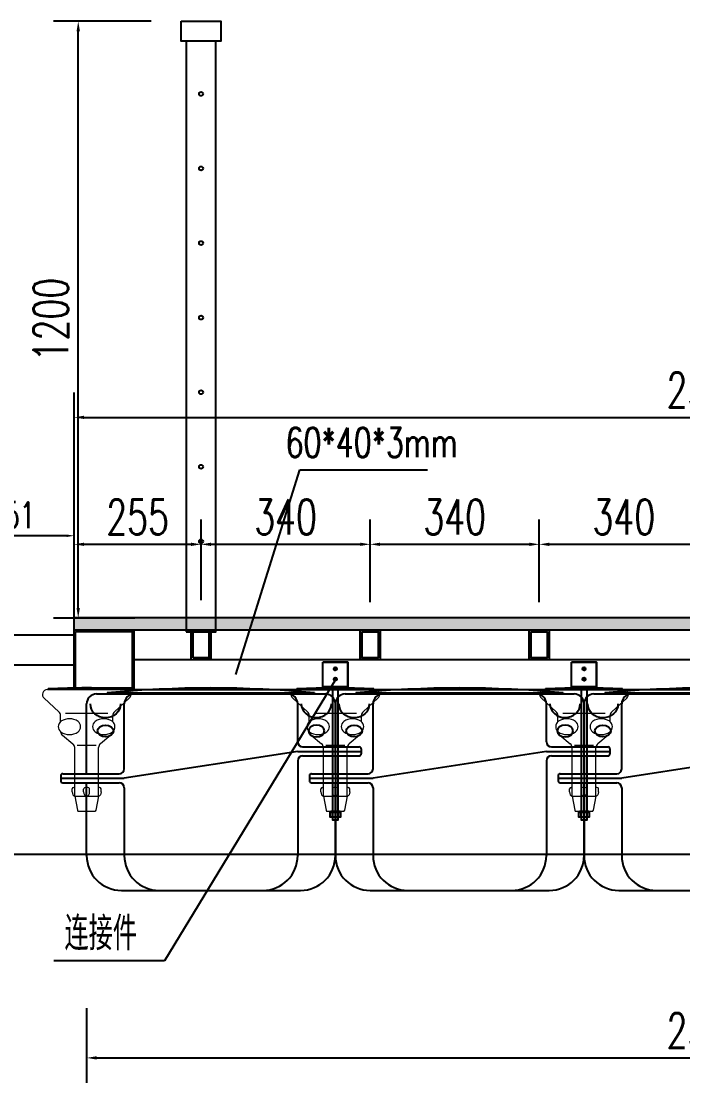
# Model space of a CAD drawing. Extents: x 833816 to 4746262, y -3629782 to -1973088.
# Drawn here: x 2453100 to 2454430, y -2641514 to -2639379 of the extents above; entities that cross this region are included whole.
import ezdxf

# ---------------------------------------------------------------- set-up
doc = ezdxf.new("R2010")
doc.units = 0
doc.header["$LTSCALE"] = 1000
doc.header["$MEASUREMENT"] = 0
doc.header["$PDMODE"] = 32
for name, color, linetype in [('00-Face', 2, 'Continuous'), ('DIM_LEAD', 3, 'Continuous'), ('FT', 5, 'Continuous'), ('hatch', 8, 'Continuous'), ('L-TEXT文字标注', 7, 'Continuous'), ('PUB_DIM', 3, 'Continuous'), ('PUB_TEXT', 7, 'Continuous'), ('W-PLASTIC_RAILINGS塑木栏杆', 6, 'Continuous'), ('W-STEEL_FRAME钢架', 3, 'Continuous'), ('W-STEEL_KEEL钢龙骨', 5, 'Continuous'), ('塑木板', 32, 'Continuous'), ('短销钉', 253, 'Continuous'), ('螺栓', 146, 'Continuous')]:
    doc.layers.add(name, color=color, linetype=linetype)
doc.layers.add('伯利恒浮筒', color=5, linetype='Continuous', lineweight=5)
doc.styles.add('_TCH_DIM', font='SIMPLEX', dxfattribs={"bigfont": 'GBCBIG'})
doc.styles.add('STANDARD_T3', font='simplex.shx', dxfattribs={"width": 0.7, "bigfont": 'gbcbig.shx'})
doc.dimstyles.new('W&&15', dxfattribs={"dimtxt": 52.5, "dimasz": 15, "dimexe": 37.5, "dimexo": 45, "dimgap": 15, "dimtad": 1, "dimdec": 0, "dimzin": 0, "dimdsep": 46, "dimtxsty": 'STANDARD_T3', "dimcen": 0.09, "dimclrd": 1, "dimclre": 1, "dimclrt": 7, "dimazin": 2, "dimtfac": 1, "dimtdec": 0, "dimtix": 1, "dimtmove": 2, "dimatfit": 3, "dimfxl": 100, "dimtolj": 1, "dimtzin": 0, "dimarcsym": 0})
doc.dimstyles.new('W&&20', dxfattribs={"dimtxt": 70, "dimasz": 20, "dimexe": 50, "dimexo": 60, "dimgap": 20, "dimtad": 1, "dimdec": 0, "dimzin": 0, "dimdsep": 46, "dimtxsty": 'STANDARD_T3', "dimcen": 0.09, "dimclrd": 1, "dimclre": 1, "dimclrt": 7, "dimazin": 2, "dimtfac": 1, "dimtdec": 0, "dimtix": 1, "dimtmove": 1, "dimatfit": 3, "dimfxl": 100, "dimtolj": 1, "dimtzin": 0, "dimarcsym": 0})

# ---------------------------------------------------------------- blocks, each defined once
blk = doc.blocks.new('blhft')
at = {"layer": 'FT'}
for p, q in [((-230, 395), (230, 395)), ((-208.5, 397), (208.1999999999534, 397)), ((-208.5, 397), (-208.5, 395)), ((208.1999999999534, 397), (208.1999999999534, 395)), ((-250, 234.5), (-250, 375)), ((-174.2640687120147, 244.5), (-174.2640687120147, 375)), ((174.2640687118983, 298.5), (174.2640687118983, 375)), ((250, 375), (250, 288.5)), ((174.2640687118983, 279.5), (-174.2640687120147, 225.5)), ((174.2640687118983, 279.5), (302.0747355405474, 279.5)), ((184.2640687118983, 288.5), (298.0747355405474, 288.5)), ((174.2640687118983, 260.5), (174.2640687118983, 70)), ((184.2640687118983, 270.5), (298.0747355405474, 270.5)), ((250, 270.5), (250, 70)), ((-302.0369826901006, 225.5), (-174.2640687120147, 225.5)), ((-298.0369826901006, 234.5), (-184.2640687120147, 234.5)), ((-298.0369826901006, 216.5), (-184.2640687120147, 216.5)), ((-250, 70), (-250, 216.5)), ((-174.2640687120147, 206.5), (-174.2640687120147, 70)), ((-180, 0), (180, 0))]:
    blk.add_line(p, q, dxfattribs=at)
at = {"layer": 'FT', "ltscale": 0.5}
for p, q in [((302.0747355405474, 284.5), (302.0747355405474, 274.5)), ((-302.0369826901006, 230.5), (-302.0369826901006, 220.5))]:
    blk.add_line(p, q, dxfattribs=at)
at = {"layer": 'FT'}
for centre, radius, start, end in [((-0.1500000000232831, -1768.484999999986), 2175.485005171261, 84.50425978993003, 95.49574021006995), ((-230, 375), 20, 90, 180), ((-154.2640687120147, 375), 20, 90, 180), ((154.2640687118983, 375), 20, 0, 90), ((230, 375), 20, 0, 90), ((184.2640687118983, 298.5), 10, 180, 270), ((184.2640687118983, 260.5), 10, 90, 180), ((298.0747355405474, 274.5), 4, 270, 0), ((-184.2640687120147, 244.5), 10, 270, 0), ((-298.0369826901006, 220.5), 4, 180, 270), ((-184.2640687120147, 206.5), 10, 0, 90), ((-180, 70), 70, 180, 270), ((-104.2640687120147, 70), 70, 180, 270), ((104.2640687118983, 70), 70, 270, 0), ((180, 70), 70, 270, 0)]:
    blk.add_arc(centre, radius, start, end, dxfattribs=at)
at = {"layer": 'FT', "ltscale": 0.5}
for centre, start, end in [((298.0747355405474, 284.5), 0, 90), ((-298.0369826901006, 230.5), 90, 180)]:
    blk.add_arc(centre, 4, start, end, dxfattribs=at)
at = {"layer": 'FT', "extrusion": (0, 0, -1)}
blk.add_ellipse((-212.1320343554253, 375.0000000000146), major_axis=(-30.37504769582881, 1.159501235391824e-12), ratio=0.9218092521331712, start_param=3.141592653589793, end_param=6.283185307179586, dxfattribs=at)
at = {"layer": 'FT'}
blk.add_ellipse((211.8917544153519, 375.3981443897064), major_axis=(30.37499413499397, 0.05704229095236234), ratio=0.9218092521331709, start_param=3.141592653589793, end_param=6.283185307179586, dxfattribs=at)
blk.add_ellipse((-212.1320343560074, 320.5), major_axis=(-16, 2.98329317162055e-15), ratio=0.75, dxfattribs=at)
at = {"layer": 'FT', "extrusion": (0, 0, -1)}
blk.add_ellipse((212.1320343558909, 320.5), major_axis=(16, -1.192181603916775e-14), ratio=0.75, dxfattribs=at)
blk = doc.blocks.new('dxd')
at = {"layer": '短销钉', "lineweight": 13}
for p, q in [((-79, 244.5), (79, 244.5)), ((-77.5, 244.5), (-77.5, 246.5)), ((-77.5, 246.5), (77.5, 246.5)), ((77.5, 244.5), (77.5, 246.5)), ((-85.69118730124319, 227.0684448128377), (-55.80881269875681, 200.1630985649754)), ((85.69118730124319, 227.0684448128377), (55.80881269875681, 200.1630985649754)), ((-52.5, 180.0623058987476), (-52.5, 192.7315433778131)), ((-42.50769273223705, 197.1839259753106), (42.49230726776295, 197.1839259753106)), ((52.5, 180.0623058987476), (52.5, 192.7315433778131)), ((-48.79320391049259, 152.8661777056332), (-27.70679608950741, 135.7907413347566)), ((48.79320391049259, 152.8661777056332), (27.70679608950741, 135.7907413347566)), ((-19.20000000001164, 132.789037047165), (19.20000000001164, 132.789037047165)), ((-24, 30), (-24, 128.0192817201823)), ((24, 30), (24, 128.0192817201823)), ((-29, 38.87411967464868), (-29, 45)), ((-26, 48), (-24, 48)), ((-6, 39), (-6, 44.32455532033782)), ((6, 39), (6, 44.32455532033782)), ((26, 48), (24, 48)), ((29, 38.87411967464868), (29, 45)), ((-24, 30), (24, 30)), ((-24, 30), (-18.40194193241769, 2.009709662153909)), ((24, 30), (18.40194193244679, 2.009709662153909)), ((-15.95049024320906, 0), (15.95049024320906, 0))]:
    blk.add_line(p, q, dxfattribs=at)
at = {"layer": '短销钉', "lineweight": 13, "ltscale": 0.1}
for p, q in [((-18.40194193241769, 2.009709662153909), (-18, 0)), ((-18, 0), (-15.95049024320906, 0)), ((15.95049024320906, 0), (18, 0)), ((18.40194193244679, 2.009709662153909), (18, 0))]:
    blk.add_line(p, q, dxfattribs=at)
at = {"layer": '短销钉', "lineweight": 13}
for centre, radius, start, end in [((-79, 234.5), 10, 90, 228.0009156405508), ((0, -1254.06249999845), 1502.56249999845, 87.04345468654192, 92.95654531345808), ((79, 234.5), 10, 311.9990843594492, 90), ((-62.5, 192.7315433778131), 10, 0, 48.00091564055078), ((62.5, 192.7315433778131), 10, 131.9990843594492, 180), ((-43.5, 170), 13.49999999999955, 126.5657369318358, 231.0000000002546), ((-34.52363483404042, 154.4883161433463), 31.37204003537892, 56.41657969937791, 122.8530887181568), ((-25.49996233111597, 170), 13.49999999999955, 308.3696395362614, 51.90106289520276), ((25.49996233111597, 170), 13.49999999999955, 128.0989371047973, 231.6303604637386), ((34.51582523426623, 154.5183921643038), 31.34266601666032, 57.12871926062825, 123.6019393643737), ((43.5, 170), 13.49999999999955, 308.9999999997454, 53.43426306816423), ((-42.5, 160.6376373202074), 10, 184.1478824734012, 231.0000000002546), ((-34.48837609545444, 185.5997806980449), 31.42076009486325, 236.1380561512875, 303.5569220443629), ((34.4883880604757, 185.5952856474905), 31.41702091548712, 236.4385283679592, 303.8664934392513), ((42.5, 160.6376373202074), 10, 308.9999999997454, 355.8521175265988), ((-34, 128.0192817201823), 10, 0, 51.00000000025459), ((34, 128.0192817201823), 10, 128.9999999997454, 180), ((-26, 45), 3, 90, 180), ((-3, 44.32455532033782), 3, 115.3769335256795, 180), ((0, 38), 10, 64.62306647432047, 115.3769335256795), ((3, 44.32455532033782), 3, 0, 64.62306647432047), ((26, 45), 3, 0, 90), ((-15.95049024320906, 2.5), 2.5, 191.3099324743677, 270), ((15.95049024320906, 2.5), 2.5, 270, 348.6900675256323)]:
    blk.add_arc(centre, radius, start, end, dxfattribs=at)
for centre, major_axis, ratio, start_param, end_param in [((-23, 38.87411967464868), (1.677748740859258e-13, -9), 0.6666666666666728, 4.71238898038469, 6.115737227959887), ((0, 39), (1.732856390789222e-13, 9), 0.6666666666666603, 1.570796326794897, 4.71238898038469)]:
    blk.add_ellipse(centre, major_axis=major_axis, ratio=ratio, start_param=start_param, end_param=end_param, dxfattribs=at)
at = {"layer": '短销钉', "lineweight": 13, "extrusion": (0, 0, -1)}
blk.add_ellipse((23, 38.87411967464868), major_axis=(-1.73285639078919e-13, -9), ratio=0.6666666666666728, start_param=4.71238898038469, end_param=6.115737227959805, dxfattribs=at)
blk = doc.blocks.new('短销固定件正视面')
at = {"layer": '塑木板', "color": 156}
blk.add_lwpolyline([(2149439.269028792, 351498.7318098359), (2149442.269028792, 351498.7318098359), (2149489.269028792, 351498.7318098359), (2149489.269028792, 351451.7318098359), (2149489.269028792, 351448.7318098359), (2149439.269028792, 351448.7318098359)], close=True, dxfattribs=at)
at = {"layer": '塑木板', "color": 5}
blk.add_lwpolyline([(2149489.269028792, 351448.7318098359), (2149489.269028792, 351498.7318098359), (2149439.269028792, 351498.7318098359)], dxfattribs=at)
at = {"layer": '螺栓', "color": 156}
blk.add_lwpolyline([(2149458.269028792, 351448.7318098359), (2149458.269028792, 351181.7318113856), (2149470.269028792, 351181.7318113856), (2149470.269028792, 351448.7318098359)], dxfattribs=at)
for points in [[(2149453.769028792, 351196.7318113856), (2149474.769028792, 351196.7318113856), (2149474.769028792, 351186.7318113856), (2149453.769028792, 351186.7318113856)], [(2149455.269028792, 351198.7318113856), (2149473.269028792, 351198.7318113856), (2149473.269028792, 351196.7318113856), (2149455.269028792, 351196.7318113856)], [(2149458.769028792, 351196.7318113856), (2149469.769028792, 351196.7318113856), (2149469.769028792, 351186.7318113856), (2149458.769028792, 351186.7318113856)]]:
    blk.add_lwpolyline(points, close=True, dxfattribs=at)
blk = doc.blocks.new('自攻丝正面')
at = {"layer": '塑木板', "color": 0}
blk.add_lwpolyline([(2150142.515784474, 351486.6445399821), (2150142.515784474, 351488.4339172747), (2150141.515784474, 351488.4339172747), (2150141.515784474, 351486.6445399821), (2150139.726407181, 351486.6445399821), (2150139.726407181, 351485.6445399821), (2150141.515784474, 351485.6445399821), (2150141.515784474, 351483.8551626895), (2150142.515784474, 351483.8551626895), (2150142.515784474, 351485.6445399821), (2150144.305161767, 351485.6445399821), (2150144.305161767, 351486.6445399821)], close=True, dxfattribs=at)
blk.add_circle((2150142.015784474, 351486.1445399821), 3.25, dxfattribs=at)
blk = doc.blocks.new('短销钉')
at = {"layer": '塑木板'}
h = blk.add_hatch(color=5, dxfattribs=at)
h.dxf.hatch_style = 1
h.paths.add_polyline_path([(-3.334488766267896, -13.58726985380054, 1), (3.165511233732104, -13.58726985380054, 1)])
h.paths.add_polyline_path([(2.20488852635026, -13.08726985380054), (2.20488852635026, -14.08726985380054), (0.4155112337321043, -14.08726985380054), (0.4155112337321043, -15.87664714641869), (-0.5844887662678957, -15.87664714641869), (-0.5844887662678957, -14.08726985380054), (-2.373866058886051, -14.08726985380054), (-2.373866058886051, -13.08726985380054), (-0.5844887662678957, -13.08726985380054), (-0.5844887662678957, -11.29789256118238), (0.4155112337321043, -11.29789256118238), (0.4155112337321043, -13.08726985380054)], flags=16)
h = blk.add_hatch(color=5, dxfattribs=at)
h.dxf.hatch_style = 1
h.paths.add_polyline_path([(2.20488852635026, -33.90881509333849), (0.4155112337321043, -33.90881509333849), (0.4155112337321043, -32.11943780072033), (-0.5844887662678957, -32.11943780072033), (-0.5844887662678957, -33.90881509333849), (-2.373866058886051, -33.90881509333849), (-2.373866058886051, -34.90881509333849), (-0.5844887662678957, -34.90881509333849), (-0.5844887662678957, -36.69819238595665), (0.4155112337321043, -36.69819238595665), (0.4155112337321043, -34.90881509333849), (2.20488852635026, -34.90881509333849)], flags=16)
h.paths.add_polyline_path([(-3.334488766267896, -34.40881509333849, 1), (3.165511233732104, -34.40881509333849, 1)])
at = {"layer": '塑木板', "color": 0}
blk.add_blockref('短销固定件正视面', (-2149464.269028792, -351498.7318098359), dxfattribs=at)
at = {"layer": '塑木板', "color": 7}
for p in [(-2150142.10027324, -351499.7318098359), (-2150142.10027324, -351520.5533550754)]:
    blk.add_blockref('自攻丝正面', p, dxfattribs=at)
blk = doc.blocks.new('龙骨')
at = {"layer": 'W-STEEL_FRAME钢架'}
h = blk.add_hatch(dxfattribs=at)
h.set_pattern_fill('STEEL', color=5, scale=10)
h.set_pattern_definition([(45, (-467780.078341462, -467666.9876991934), (-11.22532015133644, 11.22532015133644), []), (45, (-467780.078341462, -467659.0501991934), (-11.22532015133644, 11.22532015133644), [])])
h.paths.add_polyline_path([(-16, -26), (-16, 26), (16, 26), (16, -26)], flags=16)
h.paths.add_polyline_path([(-20, -30), (-20, 30), (20, 30), (20, -30)])
at = {"layer": 'W-STEEL_FRAME钢架', "color": 5}
for points in [[(-20, -30), (-20, 30), (20, 30), (20, -30)], [(-16, -26), (-16, 26), (16, 26), (16, -26)]]:
    blk.add_lwpolyline(points, close=True, dxfattribs=at)
blk = doc.blocks.new('*U736')
at = {"layer": 'W-STEEL_FRAME钢架', "color": 5}
blk.add_blockref('龙骨', (0, 0), dxfattribs=at)
blk = doc.blocks.new('*U737')
at = {"layer": 'W-STEEL_FRAME钢架', "color": 0, "linetype": 'ByBlock', "lineweight": -2, "transparency": 16777216}
for p in [(0, 0), (340, 0), (680, 0), (1020, 0), (1360, 0), (1700, 0), (2040, 0)]:
    blk.add_blockref('*U736', p, dxfattribs=at)
blk = doc.blocks.new('*D738')
at = {"layer": 'Defpoints', "color": 0, "transparency": 16777216}
for p in [(2455756.470158142, -2640175.540683657), (2453206.172382663, -2640663.037003748), (2455756.470158142, -2640663.037003748)]:
    blk.add_point(p, dxfattribs=at)
at = {"layer": 'W-STEEL_FRAME钢架', "color": 1, "lineweight": -2, "transparency": 16777216}
for p, q in [((2453206.172382663, -2640603.037003748), (2453206.172382663, -2640125.540683657)), ((2455756.470158142, -2640603.037003748), (2455756.470158142, -2640125.540683657)), ((2453226.172382663, -2640175.540683657), (2455736.470158142, -2640175.540683657))]:
    blk.add_line(p, q, dxfattribs=at)
at = {"layer": 'W-STEEL_FRAME钢架', "color": 1, "transparency": 16777216}
for points in [[(2453226.172382663, -2640172.207350323), (2453226.172382663, -2640178.87401699), (2453206.172382663, -2640175.540683657)], [(2455736.470158142, -2640172.207350323), (2455736.470158142, -2640178.87401699), (2455756.470158142, -2640175.540683657)]]:
    blk.add_solid(points, dxfattribs=at)
at = {"layer": 'W-STEEL_FRAME钢架', "color": 7, "transparency": 16777216, "insert": (2454481.321270403, -2640120.540683657), "char_height": 70, "attachment_point": 5, "style": 'STANDARD_T3'}
blk.add_mtext('\\A1;2550', dxfattribs=at)
blk = doc.blocks.new('*D739')
at = {"layer": 'Defpoints', "color": 0, "transparency": 16777216}
for p in [(2453461.321270403, -2640430.859295024), (2453206.172382663, -2640603.037003748), (2453461.321270403, -2640603.037003748)]:
    blk.add_point(p, dxfattribs=at)
at = {"layer": 'W-STEEL_FRAME钢架', "color": 1, "lineweight": -2, "transparency": 16777216}
for p, q in [((2453206.172382663, -2640543.037003748), (2453206.172382663, -2640380.859295024)), ((2453461.321270403, -2640543.037003748), (2453461.321270403, -2640380.859295024)), ((2453226.172382663, -2640430.859295024), (2453441.321270403, -2640430.859295024))]:
    blk.add_line(p, q, dxfattribs=at)
at = {"layer": 'W-STEEL_FRAME钢架', "color": 1, "transparency": 16777216}
for points in [[(2453226.172382663, -2640427.52596169), (2453226.172382663, -2640434.192628357), (2453206.172382663, -2640430.859295024)], [(2453441.321270403, -2640427.52596169), (2453441.321270403, -2640434.192628357), (2453461.321270403, -2640430.859295024)]]:
    blk.add_solid(points, dxfattribs=at)
at = {"layer": 'W-STEEL_FRAME钢架', "color": 7, "transparency": 16777216, "insert": (2453333.746826533, -2640375.859295024), "char_height": 70, "attachment_point": 5, "style": 'STANDARD_T3'}
blk.add_mtext('\\A1;255', dxfattribs=at)
blk = doc.blocks.new('*D740')
at = {"layer": 'Defpoints', "color": 0, "transparency": 16777216}
for p in [(2453231.321270403, -2640892.224798548), (2455731.321270403, -2640892.224798548), (2455731.321270403, -2641463.560978538)]:
    blk.add_point(p, dxfattribs=at)
at = {"layer": 'L-TEXT文字标注', "color": 1, "lineweight": -2, "transparency": 16777216}
for p, q in [((2453231.321270403, -2641363.560978538), (2453231.321270403, -2641513.560978538)), ((2455731.321270403, -2641363.560978538), (2455731.321270403, -2641513.560978538)), ((2453251.321270403, -2641463.560978538), (2455711.321270403, -2641463.560978538))]:
    blk.add_line(p, q, dxfattribs=at)
at = {"layer": 'L-TEXT文字标注', "color": 1, "transparency": 16777216}
for points in [[(2453251.321270403, -2641460.227645204), (2453251.321270403, -2641466.894311871), (2453231.321270403, -2641463.560978538)], [(2455711.321270403, -2641460.227645204), (2455711.321270403, -2641466.894311871), (2455731.321270403, -2641463.560978538)]]:
    blk.add_solid(points, dxfattribs=at)
at = {"layer": 'L-TEXT文字标注', "color": 7, "transparency": 16777216, "insert": (2454481.321270403, -2641408.560978538), "char_height": 70, "attachment_point": 5, "style": 'STANDARD_T3'}
blk.add_mtext('\\A1;2500', dxfattribs=at)
blk = doc.blocks.new('*D741')
at = {"layer": 'Defpoints', "color": 0, "transparency": 16777216}
for p in [(2453801.321270403, -2640430.859295024), (2453461.321270403, -2640603.037003748), (2453801.321270403, -2640607.037003748)]:
    blk.add_point(p, dxfattribs=at)
at = {"layer": 'W-STEEL_FRAME钢架', "color": 1, "lineweight": -2, "transparency": 16777216}
for p, q in [((2453461.321270403, -2640543.037003748), (2453461.321270403, -2640380.859295024)), ((2453801.321270403, -2640547.037003748), (2453801.321270403, -2640380.859295024)), ((2453481.321270403, -2640430.859295024), (2453781.321270403, -2640430.859295024))]:
    blk.add_line(p, q, dxfattribs=at)
at = {"layer": 'W-STEEL_FRAME钢架', "color": 1, "transparency": 16777216}
for points in [[(2453481.321270403, -2640427.52596169), (2453481.321270403, -2640434.192628357), (2453461.321270403, -2640430.859295024)], [(2453781.321270403, -2640427.52596169), (2453781.321270403, -2640434.192628357), (2453801.321270403, -2640430.859295024)]]:
    blk.add_solid(points, dxfattribs=at)
at = {"layer": 'W-STEEL_FRAME钢架', "color": 7, "transparency": 16777216, "insert": (2453631.321270403, -2640375.859295024), "char_height": 70, "attachment_point": 5, "style": 'STANDARD_T3'}
blk.add_mtext('\\A1;340', dxfattribs=at)
blk = doc.blocks.new('*D742')
at = {"layer": 'Defpoints', "color": 0, "transparency": 16777216}
for p in [(2454141.321270403, -2640430.859295024), (2453801.321270403, -2640607.037003748), (2454141.321270403, -2640607.037003748)]:
    blk.add_point(p, dxfattribs=at)
at = {"layer": 'W-STEEL_FRAME钢架', "color": 1, "lineweight": -2, "transparency": 16777216}
for p, q in [((2453801.321270403, -2640547.037003748), (2453801.321270403, -2640380.859295024)), ((2454141.321270403, -2640547.037003748), (2454141.321270403, -2640380.859295024)), ((2453821.321270403, -2640430.859295024), (2454121.321270403, -2640430.859295024))]:
    blk.add_line(p, q, dxfattribs=at)
at = {"layer": 'W-STEEL_FRAME钢架', "color": 1, "transparency": 16777216}
for points in [[(2453821.321270403, -2640427.52596169), (2453821.321270403, -2640434.192628357), (2453801.321270403, -2640430.859295024)], [(2454121.321270403, -2640427.52596169), (2454121.321270403, -2640434.192628357), (2454141.321270403, -2640430.859295024)]]:
    blk.add_solid(points, dxfattribs=at)
at = {"layer": 'W-STEEL_FRAME钢架', "color": 7, "transparency": 16777216, "insert": (2453971.321270403, -2640375.859295024), "char_height": 70, "attachment_point": 5, "style": 'STANDARD_T3'}
blk.add_mtext('\\A1;340', dxfattribs=at)
blk = doc.blocks.new('*D743')
at = {"layer": 'Defpoints', "color": 0, "transparency": 16777216}
for p in [(2454481.321270403, -2640430.859295024), (2454141.321270403, -2640607.037003748), (2454481.321270403, -2640607.037003748)]:
    blk.add_point(p, dxfattribs=at)
at = {"layer": 'W-STEEL_FRAME钢架', "color": 1, "lineweight": -2, "transparency": 16777216}
for p, q in [((2454141.321270403, -2640547.037003748), (2454141.321270403, -2640380.859295024)), ((2454481.321270403, -2640547.037003748), (2454481.321270403, -2640380.859295024)), ((2454161.321270403, -2640430.859295024), (2454461.321270403, -2640430.859295024))]:
    blk.add_line(p, q, dxfattribs=at)
at = {"layer": 'W-STEEL_FRAME钢架', "color": 1, "transparency": 16777216}
for points in [[(2454161.321270403, -2640427.52596169), (2454161.321270403, -2640434.192628357), (2454141.321270403, -2640430.859295024)], [(2454461.321270403, -2640427.52596169), (2454461.321270403, -2640434.192628357), (2454481.321270403, -2640430.859295024)]]:
    blk.add_solid(points, dxfattribs=at)
at = {"layer": 'W-STEEL_FRAME钢架', "color": 7, "transparency": 16777216, "insert": (2454311.321270403, -2640375.859295024), "char_height": 70, "attachment_point": 5, "style": 'STANDARD_T3'}
blk.add_mtext('\\A1;340', dxfattribs=at)
blk = doc.blocks.new('*D940')
at = {"layer": 'Defpoints', "color": 0, "transparency": 16777216}
for p in [(2452955.01153473, -2640413.657550079), (2452955.01153473, -2640603.037003748), (2453206.172382663, -2640603.037003748)]:
    blk.add_point(p, dxfattribs=at)
at = {"layer": 'PUB_DIM', "color": 1, "lineweight": -2, "transparency": 16777216}
for p, q in [((2452955.01153473, -2640558.037003748), (2452955.01153473, -2640376.157550079)), ((2453206.172382663, -2640558.037003748), (2453206.172382663, -2640376.157550079)), ((2453191.172382663, -2640413.657550079), (2452970.01153473, -2640413.657550079))]:
    blk.add_line(p, q, dxfattribs=at)
at = {"layer": 'PUB_DIM', "color": 1, "transparency": 16777216}
for points in [[(2452970.01153473, -2640411.157550079), (2452970.01153473, -2640416.157550079), (2452955.01153473, -2640413.657550079)], [(2453191.172382663, -2640411.157550079), (2453191.172382663, -2640416.157550079), (2453206.172382663, -2640413.657550079)]]:
    blk.add_solid(points, dxfattribs=at)
at = {"layer": 'PUB_DIM', "color": 7, "transparency": 16777216, "insert": (2453080.591958696, -2640372.407550079), "char_height": 52.5, "attachment_point": 5, "style": 'STANDARD_T3'}
blk.add_mtext('\\A1;251', dxfattribs=at)
blk = doc.blocks.new('*D978')
at = {"layer": 'Defpoints', "color": 0, "transparency": 16777216}
for p in [(2453214.446272702, -2639379.037003749), (2453421.321270403, -2639379.037003749, 9.999999999999999e-09), (2453388.43428728, -2640579.037003749, 1e-08)]:
    blk.add_point(p, dxfattribs=at)
at = {"layer": 'W-STEEL_KEEL钢龙骨', "color": 1, "lineweight": -2, "transparency": 16777216}
for p, q in [((2453361.321270403, -2639379.037003749), (2453164.446272702, -2639379.037003749)), ((2453214.446272702, -2640559.037003749), (2453214.446272702, -2639399.037003749)), ((2453328.43428728, -2640579.037003749), (2453164.446272702, -2640579.037003749))]:
    blk.add_line(p, q, dxfattribs=at)
at = {"layer": 'W-STEEL_KEEL钢龙骨', "color": 1, "transparency": 16777216}
for points in [[(2453211.112939369, -2639399.037003749), (2453217.779606036, -2639399.037003749), (2453214.446272702, -2639379.037003749)], [(2453211.112939369, -2640559.037003749), (2453217.779606036, -2640559.037003749), (2453214.446272702, -2640579.037003749)]]:
    blk.add_solid(points, dxfattribs=at)
at = {"layer": 'W-STEEL_KEEL钢龙骨', "color": 7, "transparency": 16777216, "insert": (2453159.446272701, -2639979.037003749), "char_height": 70, "attachment_point": 5, "rotation": 90, "style": 'STANDARD_T3'}
blk.add_mtext('\\A1;1200', dxfattribs=at)
blk = doc.blocks.new('*U1121')
at = {"layer": 'W-PLASTIC_RAILINGS塑木栏杆'}
blk.add_circle((0, 0), 4, dxfattribs=at)
blk = doc.blocks.new('*U1123')
at = {"layer": 'W-PLASTIC_RAILINGS塑木栏杆', "color": 0, "linetype": 'ByBlock', "lineweight": -2, "transparency": 16777216}
for p in [(5.510910596163089e-14, 900), (4.592425496802574e-14, 750), (3.673940397442059e-14, 600), (2.755455298081545e-14, 450), (1.83697019872103e-14, 300), (9.184850993605149e-15, 150), (0, 0)]:
    blk.add_blockref('*U1121', p, dxfattribs=at)

msp = doc.modelspace()

# ---------------------------------------------------------------- hatches: boundary and pattern name
at = {"layer": 'hatch'}
h = msp.add_hatch(dxfattribs=at)
h.set_pattern_fill('木纹02', color=256, scale=20, style=0)
h.set_pattern_definition([(0, (2454468.94737881, -2640586.979755752), (0, 80), [16, -24, 8, -32]), (0, (2454524.94737881, -2640584.979755752), (0, 80), [16, -64]), (0, (2454516.94737881, -2640580.979755752), (0, 80), [8, -72]), (0, (2454472.94737881, -2640578.979755752), (0, 80), [4, -56, 4, -16]), (0, (2454500.94737881, -2640574.979755752), (0, 80), [16, -24, 4, -36]), (0, (2454480.94737881, -2640572.979755752), (0, 80), [12, -68]), (0, (2454500.94737881, -2640570.979755752), (0, 80), [24, -56]), (0, (2454476.94737881, -2640568.979755752), (0, 80), [16, -64]), (0, (2454508.94737881, -2640566.979755752), (0, 80), [40, -40]), (0, (2454484.94737881, -2640562.979755752), (0, 80), [8, -24, 16, -32]), (0, (2454540.94737881, -2640560.979755752), (0, 80), [16, -64]), (0, (2454524.94737881, -2640558.979755752), (0, 80), [8, -72]), (0, (2454508.94737881, -2640556.979755752), (0, 80), [8, -72]), (0, (2454468.94737881, -2640554.979755752), (0, 80), [16, -64]), (0, (2454508.94737881, -2640552.979755752), (0, 80), [16, -64]), (0, (2454508.94737881, -2640548.979755752), (0, 80), [16, -16, 16, -32]), (0, (2454492.94737881, -2640544.979755752), (0, 80), [8, -40, 16, -16]), (0, (2454508.94737881, -2640542.979755752), (0, 80), [24, -56]), (0, (2454508.94737881, -2640538.979755752), (0, 80), [16, -64]), (0, (2454476.94737881, -2640536.979755752), (0, 80), [24, -32, 8, -16]), (0, (2454476.94737881, -2640532.979755752), (0, 80), [40, -40]), (0, (2454524.94737881, -2640530.979755752), (0, 80), [8, -72]), (0, (2454500.94737881, -2640528.979755752), (0, 80), [16, -64]), (0, (2454484.94737881, -2640526.979755752), (0, 80), [8, -32, 8, -32]), (0, (2454476.94737881, -2640524.979755752), (0, 80), [8, -24, 16, -32]), (0, (2454492.94737881, -2640522.979755752), (0, 80), [8, -40, 8, -24]), (0, (2454508.94737881, -2640520.979755752), (0, 80), [24, -56]), (0, (2454476.94737881, -2640516.979755752), (0, 80), [16, -64]), (0, (2454516.94737881, -2640514.979755752), (0, 80), [8, -72]), (0, (2454532.94737881, -2640512.979755752), (0, 80), [8, -72]), (14.03624347, (2454524.94737881, -2640580.979755752), (79.99999999771705, -2.925673037168508e-09), [8.24, -321.60844208]), (14.03624347, (2454532.94737881, -2640562.979755752), (79.99999999771705, -2.925673037168508e-09), [8.24, -321.60844208]), (14.03624347, (2454524.94737881, -2640514.979755752), (79.99999999771705, -2.925673037168508e-09), [8.24, -321.60844208]), (14.03624347, (2454500.94737881, -2640544.979755752), (79.99999999771705, -2.925673037168508e-09), [8.24, -321.60844208]), (14.03624347, (2454516.94737881, -2640532.979755752), (79.99999999771705, -2.925673037168508e-09), [8.24, -321.60844208]), (14.03624347, (2454524.94737881, -2640538.979755752), (79.99999999771705, -2.925673037168508e-09), [8.24, -321.60844208]), (14.03624347, (2454484.94737881, -2640524.979755752), (79.99999999771705, -2.925673037168508e-09), [8.24, -321.60844208]), (14.03624347, (2454516.94737881, -2640528.979755752), (79.99999999771705, -2.925673037168508e-09), [8.24, -321.60844208]), (14.03624347, (2454532.94737881, -2640558.979755752), (79.99999999771705, -2.925673037168508e-09), [16.48, -313.36844208]), (14.03624347, (2454524.94737881, -2640552.979755752), (79.99999999771705, -2.925673037168508e-09), [16.48, -313.36844208]), (14.03624347, (2454524.94737881, -2640548.979755752), (79.99999999771705, -2.925673037168508e-09), [16.48, -313.36844208]), (165.96375653, (2454500.94737881, -2640574.979755752), (-79.99999999771705, -2.925699682521099e-09), [8.24, -16.48, 8.24, -296.88844208]), (165.96375653, (2454484.94737881, -2640562.979755752), (-79.99999999771705, -2.925699682521099e-09), [8.24, -321.60844208]), (165.96375653, (2454484.94737881, -2640526.979755752), (-79.99999999771705, -2.925699682521099e-09), [16.48, -313.36844208]), (194.03624347, (2454524.94737881, -2640584.979755752), (-79.99999999771705, 2.925681918952705e-09), [8.24, -321.60844208]), (345.96375653, (2454540.94737881, -2640584.979755752), (79.99999999771705, 2.925653053154065e-09), [8.24, -321.60844208]), (345.96375653, (2454516.94737881, -2640556.979755752), (79.99999999771705, 2.925653053154065e-09), [8.24, -321.60844208]), (345.96375653, (2454532.94737881, -2640542.979755752), (79.99999999771705, 2.925653053154065e-09), [8.24, -321.60844208]), (345.96375653, (2454500.94737881, -2640536.979755752), (79.99999999771705, 2.925653053154065e-09), [8.24, -321.60844208]), (345.96375653, (2454492.94737881, -2640526.979755752), (79.99999999771705, 2.925653053154065e-09), [8.24, -321.60844208]), (345.96375653, (2454500.94737881, -2640522.979755752), (79.99999999771705, 2.925653053154065e-09), [8.24, -321.60844208]), (345.96375653, (2454500.94737881, -2640536.979755752), (79.99999999771705, 2.925653053154065e-09), [8.24, -321.60844208]), (345.96375653, (2454524.94737881, -2640524.979755752), (79.99999999771705, 2.925653053154065e-09), [32.96, -296.88844208]), (345.96375653, (2454476.94737881, -2640578.979755752), (79.99999999771705, 2.925653053154065e-09), [32.96, -296.88844208]), (345.96375653, (2454484.94737881, -2640572.979755752), (79.99999999771705, 2.925653053154065e-09), [32.96, -296.88844208]), (345.96375653, (2454492.94737881, -2640568.979755752), (79.99999999771705, 2.925653053154065e-09), [8.24, -16.48, 16.48, -288.64844208]), (345.96375653, (2454492.94737881, -2640562.979755752), (79.99999999771705, 2.925653053154065e-09), [16.48, -16.48, 16.48, -280.40844208]), (345.96375653, (2454484.94737881, -2640554.979755752), (79.99999999771705, 2.925653053154065e-09), [32.96, -296.88844208]), (345.96375653, (2454476.94737881, -2640548.979755752), (79.99999999771705, 2.925653053154065e-09), [32.96, -296.88844208]), (345.96375653, (2454476.94737881, -2640544.979755752), (79.99999999771705, 2.925653053154065e-09), [32.96, -296.88844208]), (345.96375653, (2454532.94737881, -2640520.979755752), (79.99999999771705, 2.925653053154065e-09), [8.24, -321.60844208]), (345.96376753, (2454540.94737881, -2640512.979755752), (79.99999999771558, 1.536182309580525e-05), [16.48, -313.36844208]), (345.96376753, (2454492.94737881, -2640516.979755752), (79.99999999771558, 1.536182309580525e-05), [16.48, -313.36844208]), (345.96375753, (2454484.94737881, -2640586.979755752), (79.99999999771704, 1.399189095696585e-06), [32.96, -296.88844208]), (345.96375753, (2454532.94737881, -2640530.979755752), (79.99999999771704, 1.399189095696585e-06), [24.72, -305.12844208]), (345.96375753, (2454540.94737881, -2640536.979755752), (79.99999999771704, 1.399189095696585e-06), [49.44, -280.40844208])])
h.paths.add_polyline_path([(2453206.172382663, -2640603.037003748), (2453206.172382663, -2640578.037003748), (2455756.470158142, -2640578.037003748), (2455756.470158142, -2640603.037003748)])

# ---------------------------------------------------------------- linework, layer by layer
at = {"color": 0}
for p, q in [((2452501.172382663, -2640613.037003748, -1e-08), (2453206.172382663, -2640613.037003748, -1e-08)), ((2452501.172382663, -2640673.037003748, -1e-08), (2453206.172382663, -2640673.037003748, -1e-08))]:
    msp.add_line(p, q, dxfattribs=at)
at = {"layer": '00-Face'}
for p, q in [((2453206.172382663, -2640578.037003748), (2455756.470158142, -2640578.037003748)), ((2453206.172382663, -2640603.037003748), (2455756.470158142, -2640603.037003748))]:
    msp.add_line(p, q, dxfattribs=at)
at = {"layer": 'DIM_LEAD'}
for p, q in [((2453531.585198276, -2640692.942603049), (2453660.003018298, -2640281.366511909)), ((2453660.003018298, -2640281.366511909), (2453916.844601408, -2640281.366511909)), ((2453731.994215709, -2640702.165516103), (2453387.610954907, -2641268.210435432)), ((2453387.610954907, -2641268.210435432), (2453165.696784249, -2641268.210435432))]:
    msp.add_line(p, q, dxfattribs=at)
at = {"layer": 'PUB_DIM'}
msp.add_line((2450516.729420671, -2641053.892342214), (2455731.667445347, -2641053.892342214), dxfattribs=at)
at = {"layer": 'W-PLASTIC_RAILINGS塑木栏杆'}
for points in [[(2453421.321270403, -2639379.037003748), (2453501.321270403, -2639379.037003748), (2453501.321270403, -2639419.037003748), (2453421.321270403, -2639419.037003748)], [(2453431.321270403, -2640607.037003748), (2453491.321270403, -2640607.037003748), (2453491.321270403, -2639419.037003748), (2453431.321270403, -2639419.037003748)]]:
    msp.add_lwpolyline(points, close=True, dxfattribs=at)
at = {"layer": 'W-STEEL_FRAME钢架'}
for points in [[(2453206.172382663, -2640603.037003748), (2453326.172382663, -2640603.037003748), (2453326.172382663, -2640723.037003748), (2453206.172382663, -2640723.037003748)], [(2453209.172382663, -2640606.037003748), (2453323.172382663, -2640606.037003748), (2453323.172382663, -2640720.037003748), (2453209.172382663, -2640720.037003748)], [(2453326.172382663, -2640723.037003748), (2455753.470158142, -2640723.037003748), (2455753.470158142, -2640663.037003748), (2453326.172382663, -2640663.037003748)]]:
    msp.add_lwpolyline(points, close=True, dxfattribs=at)

# ---------------------------------------------------------------- block references
at = {"layer": 'W-PLASTIC_RAILINGS塑木栏杆'}
msp.add_blockref('*U1123', (2453461.321270403, -2640425.037003748), dxfattribs=at)
at = {"layer": 'W-STEEL_FRAME钢架', "color": 5}
msp.add_blockref('*U737', (2453461.321270403, -2640633.037003748), dxfattribs=at)
at = {"layer": 'W-STEEL_FRAME钢架'}
for p in [(2453731.321270402, -2640667.537005298), (2454231.321270402, -2640667.537005298)]:
    msp.add_blockref('短销钉', p, dxfattribs=at)
at = {"layer": '伯利恒浮筒'}
for p in [(2453481.321270403, -2641126.724798548), (2453981.321270403, -2641126.724798548), (2454481.321270403, -2641126.724798548)]:
    msp.add_blockref('blhft', p, dxfattribs=at)
at = {"layer": '短销钉'}
for p in [(2453231.321270403, -2640967.537003748), (2453731.321270403, -2640967.537003748), (2454231.321270403, -2640967.537003748)]:
    msp.add_blockref('dxd', p, dxfattribs=at)

# ---------------------------------------------------------------- texts
at = {"layer": 'PUB_TEXT', "color": 7, "style": '_TCH_DIM', "width": 0.7058823529411765}
msp.add_text('60*40*3mm', height=59.5, dxfattribs=at).set_placement((2453631.542373405, -2640255.829303011))
at = {"layer": 'PUB_TEXT', "color": 7, "style": '_TCH_DIM'}
msp.add_text('连接件', height=67.5177304964539, dxfattribs=at).set_placement((2453186.696784249, -2641247.210435432))

# ---------------------------------------------------------------- dimensions: what is measured, and where the dimension line sits
at = {"layer": 'L-TEXT文字标注'}
dim = msp.add_linear_dim(base=(2455731.321270403, -2641463.560978538), p1=(2453231.321270403, -2640892.224798548), p2=(2455731.321270403, -2640892.224798548), dimstyle='W&&20', override={"dimfxlon": 1}, dxfattribs=at)
dim.commit()
dim.dimension.update_dxf_attribs({"geometry": '*D740', "text_midpoint": (2454481.321270403, -2641408.560978538)})
at = {"layer": 'PUB_DIM'}
dim = msp.add_linear_dim(base=(2452955.01153473, -2640413.657550079), p1=(2453206.172382663, -2640603.037003748), p2=(2452955.01153473, -2640603.037003748), angle=180, dimstyle='W&&15', dxfattribs=at)
dim.commit()
dim.dimension.update_dxf_attribs({"geometry": '*D940', "text_midpoint": (2453080.591958696, -2640372.407550079)})
at = {"layer": 'W-STEEL_FRAME钢架', "color": 5}
for base, p1, p2, picture, middle in [((2455756.470158142, -2640175.540683657), (2453206.172382663, -2640663.037003748), (2455756.470158142, -2640663.037003748), '*D738', (2454481.321270403, -2640120.540683657)), ((2453461.321270403, -2640430.859295024), (2453206.172382663, -2640603.037003748), (2453461.321270403, -2640603.037003748), '*D739', (2453333.746826533, -2640375.859295024))]:
    dim = msp.add_linear_dim(base=base, p1=p1, p2=p2, dimstyle='W&&20', dxfattribs=at)
    dim.commit()
    dim.dimension.update_dxf_attribs({"geometry": picture, "text_midpoint": middle})
at = {"layer": 'W-STEEL_FRAME钢架'}
for base, p1, p2, picture, middle in [((2453801.321270403, -2640430.859295024), (2453461.321270403, -2640603.037003748), (2453801.321270403, -2640607.037003748), '*D741', (2453631.321270403, -2640375.859295024)), ((2454141.321270403, -2640430.859295024), (2453801.321270403, -2640607.037003748), (2454141.321270403, -2640607.037003748), '*D742', (2453971.321270403, -2640375.859295024)), ((2454481.321270403, -2640430.859295024), (2454141.321270403, -2640607.037003748), (2454481.321270403, -2640607.037003748), '*D743', (2454311.321270403, -2640375.859295024))]:
    dim = msp.add_linear_dim(base=base, p1=p1, p2=p2, dimstyle='W&&20', dxfattribs=at)
    dim.commit()
    dim.dimension.update_dxf_attribs({"geometry": picture, "text_midpoint": middle})
at = {"layer": 'W-STEEL_KEEL钢龙骨'}
dim = msp.add_linear_dim(base=(2453214.446272702, -2639379.037003749, -9.999999999999999e-09), p1=(2453388.434287279, -2640579.037003748), p2=(2453421.321270403, -2639379.037003748), angle=90, dimstyle='W&&20', dxfattribs=at)
dim.commit()
dim.dimension.update_dxf_attribs({"geometry": '*D978', "text_midpoint": (2453159.446272701, -2639979.037003749, -9.999999999999999e-09)})

doc.saveas('drawing.dxf')
